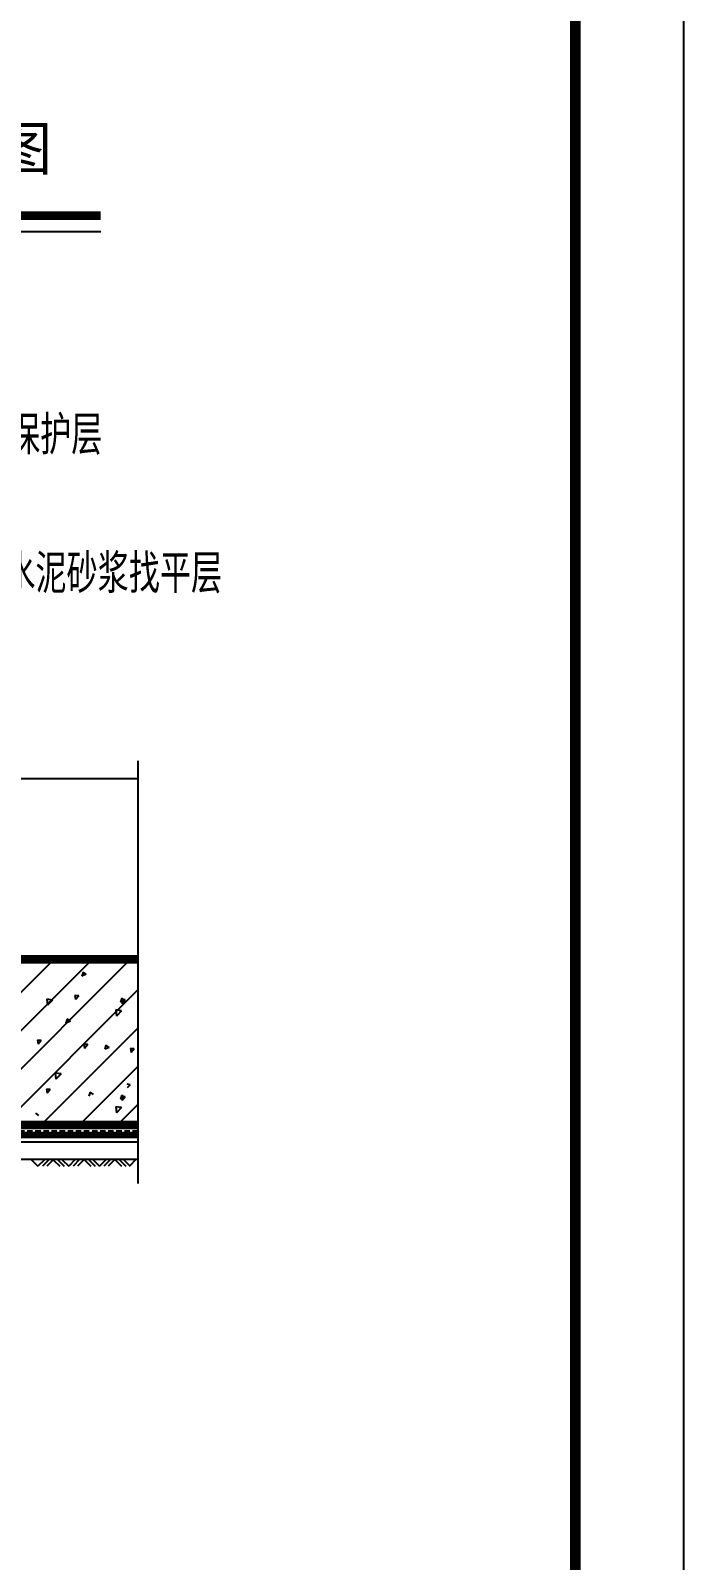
# Model space of a CAD drawing. Extents: x -542930 to 249594, y -301235 to 84515.
# Drawn here: x 234488 to 249594, y -236670 to -201279 of the extents above; entities that cross this region are included whole.
import ezdxf

# ---------------------------------------------------------------- set-up
doc = ezdxf.new("R2010")
doc.units = 0
doc.header["$LTSCALE"] = 1000
doc.header["$MEASUREMENT"] = 0
doc.linetypes.add('HIDDEN', pattern=[0.375, 0.25, -0.125])
doc.layers.get('0').update_dxf_attribs({"linetype": 'CONTINUOUS'})
for name, color, linetype in [('A-CH-TEXT', 2, 'CONTINUOUS'), ('DRAW', 7, 'CONTINUOUS'), ('HATCH', 2, 'CONTINUOUS'), ('MEM', 4, 'CONTINUOUS'), ('PL', 1, 'CONTINUOUS'), ('PUB_DIM', 3, 'CONTINUOUS'), ('TEXT', 7, 'CONTINUOUS'), ('WALL', 255, 'CONTINUOUS')]:
    doc.layers.add(name, color=color, linetype=linetype)
doc.styles.add('HZTXT', font='SimSun.ttf', dxfattribs={"height": 0.8})
doc.styles.add('HZXY', font='romans.shx', dxfattribs={"width": 0.8, "bigfont": 'hztxt.shx'})

msp = doc.modelspace()

# ---------------------------------------------------------------- linework, layer by layer
msp.add_line((217541.842, -205926.82), (236110.992, -205926.82))
at = {"const_width": 200}
msp.add_lwpolyline([(217541.842, -205563.798), (236110.992, -205563.798)], dxfattribs=at)
at = {"layer": 'DRAW', "linetype": 'HIDDEN', "ltscale": 0.5}
msp.add_line((236972.05, -226744.023), (226212.67, -226744.023), dxfattribs=at)
at = {"layer": 'DRAW'}
for p, q in [((236972.05, -226997.702), (225744.668, -226997.702)), ((225794.668, -226882.702), (236972.05, -226882.702)), ((236972.05, -227397.702), (225744.668, -227397.702))]:
    msp.add_line(p, q, dxfattribs=at)
at = {"layer": 'HATCH', "ltscale": 10}
for p, q in [((234941.704, -222852.103, 0), (231197.471, -226596.336, 0)), ((235825.587, -222852.103, 0), (232081.354, -226596.336, 0)), ((236709.471, -222852.103, 0), (232965.238, -226596.336, 0)), ((235702.456, -223060.872, 0), (235672.041, -223151.515, 0)), ((235777.097, -223111.223, 0), (235672.07, -223151.54, 0)), ((235777.097, -223111.223, 0), (235702.484, -223060.896, 0)), ((236972.05, -223473.407, 0), (233835.487, -226609.97, 0)), ((235512.902, -223602.718, 0), (235530.246, -223696.742, 0)), ((235602.588, -223610.587, 0), (235512.931, -223602.743, 0)), ((235602.588, -223610.587, 0), (235530.275, -223696.767, 0)), ((236597.816, -223664.801, 0), (236567.401, -223755.444, 0)), ((236672.458, -223715.152, 0), (236597.845, -223664.824, 0)), ((234860.532, -223686.116, 0), (234877.104, -223828.571, 0)), ((234993.966, -223706.832, 0), (234860.561, -223686.142, 0)), ((234993.966, -223706.832, 0), (234877.134, -223828.596, 0)), ((236461.394, -223934.396, 0), (236477.966, -224076.851, 0)), ((236594.828, -223955.11, 0), (236461.423, -223934.42, 0)), ((236594.828, -223955.11, 0), (236477.995, -224076.875, 0)), ((236672.458, -223715.152, 0), (236567.43, -223755.468, 0)), ((236588.792, -223696.847, 0), (236606.136, -223790.871, 0)), ((236678.478, -223704.715, 0), (236588.821, -223696.871, 0)), ((236678.478, -223704.715, 0), (236606.165, -223790.895, 0)), ((236972.05, -224357.29, 0), (234719.371, -226609.97, 0)), ((235337.482, -224148.596, 0), (235307.067, -224239.24, 0)), ((235412.124, -224198.948, 0), (235307.097, -224239.265, 0)), ((235412.124, -224198.948, 0), (235337.511, -224148.621, 0)), ((234645.138, -224636.878, 0), (234662.482, -224730.902, 0)), ((234734.825, -224644.747, 0), (234645.167, -224636.903, 0)), ((234734.825, -224644.747, 0), (234662.511, -224730.927, 0)), ((235721.028, -224731.007, 0), (235738.372, -224825.031, 0)), ((235810.715, -224738.875, 0), (235721.058, -224731.031, 0)), ((235810.715, -224738.875, 0), (235738.402, -224825.055, 0)), ((236232.842, -224752.525, 0), (236202.427, -224843.169, 0)), ((236307.485, -224802.877, 0), (236202.457, -224843.193, 0)), ((236307.485, -224802.877, 0), (236232.872, -224752.549, 0)), ((236796.918, -224825.136, 0), (236814.262, -224919.16, 0)), ((236886.605, -224833.003, 0), (236796.948, -224825.159, 0)), ((236886.606, -224833.003, 0), (236814.292, -224919.183, 0)), ((235059.399, -225395.573, 0), (235075.972, -225538.027, 0)), ((235192.835, -225416.288, 0), (235059.43, -225395.598, 0)), ((235192.835, -225416.288, 0), (235076.002, -225538.053, 0)), ((236972.05, -225241.174, 0), (235603.254, -226609.97, 0)), ((234853.264, -225765.166, 0), (234870.608, -225859.19, 0)), ((234942.952, -225773.035, 0), (234853.294, -225765.191, 0)), ((234942.952, -225773.035, 0), (234870.638, -225859.215, 0)), ((236793.696, -225664.567, 0), (236722.233, -225653.483, 0)), ((236793.696, -225664.567, 0), (236722.233, -225739.047, 0)), ((235867.868, -225840.25, 0), (235837.454, -225930.894, 0)), ((235942.512, -225890.602, 0), (235867.899, -225840.274, 0)), ((236972.05, -226125.057, 0), (236487.138, -226609.97, 0)), ((236597.816, -225905.82, 0), (236567.401, -225996.464, 0)), ((236672.458, -225956.171, 0), (236567.43, -225996.488, 0)), ((236588.792, -225937.867, 0), (236606.136, -226031.891, 0)), ((236678.478, -225945.735, 0), (236588.821, -225937.891, 0)), ((236672.458, -225956.171, 0), (236597.845, -225905.844, 0)), ((236678.478, -225945.735, 0), (236606.165, -226031.915, 0)), ((234682.178, -226374.398, 0), (234607.565, -226324.071, 0)), ((236461.394, -226175.415, 0), (236477.966, -226317.87, 0)), ((236594.828, -226196.13, 0), (236461.423, -226175.44, 0)), ((236594.828, -226196.13, 0), (236477.995, -226317.895, 0))]:
    msp.add_line(p, q, dxfattribs=at)
at = {"layer": 'HATCH'}
for p, q in [((234505.965, -227400.268, 0), (234658.855, -227551.37, 0)), ((234810.047, -227400.268, 0), (234658.945, -227553.158, 0)), ((234911.973, -227400.268, 0), (234760.871, -227553.158, 0)), ((235013.9, -227400.268, 0), (234862.798, -227553.158, 0)), ((235013.9, -227400.268, 0), (235166.79, -227551.37, 0)), ((235115.826, -227400.268, 0), (235268.716, -227551.37, 0)), ((235217.753, -227400.268, 0), (235370.643, -227551.37, 0)), ((235521.745, -227398.48, 0), (235370.643, -227551.37, 0)), ((235623.671, -227398.48, 0), (235472.57, -227551.37, 0)), ((235725.598, -227398.48, 0), (235574.496, -227551.37, 0)), ((235725.598, -227398.48, 0), (235878.488, -227549.581, 0)), ((235827.525, -227398.48, 0), (235980.415, -227549.581, 0)), ((235929.451, -227398.48, 0), (236082.341, -227549.581, 0)), ((236233.533, -227398.48, 0), (236082.431, -227551.37, 0)), ((236335.46, -227398.48, 0), (236184.358, -227551.37, 0)), ((236437.386, -227398.48, 0), (236286.285, -227551.37, 0)), ((236437.386, -227398.48, 0), (236590.276, -227549.581, 0)), ((236539.313, -227398.48, 0), (236692.203, -227549.581, 0)), ((236641.24, -227398.48, 0), (236794.13, -227549.581, 0)), ((236925.939, -227398.48, 0), (236774.837, -227551.37, 0))]:
    msp.add_line(p, q, dxfattribs=at)
at = {"layer": 'MEM'}
for p, q in [((236972.05, -226822.702, 0), (225385.514, -226822.702, 0)), ((236972.05, -226847.702, 0), (225385.642, -226847.702, 0)), ((225406.602, -226797.702), (236972.05, -226797.702)), ((226200.888, -226772.702, 0), (236972.05, -226772.702, 0)), ((225406.934, -226872.702, 0), (236972.05, -226872.702, 0))]:
    msp.add_line(p, q, dxfattribs=at)
at = {"layer": 'PL', "ltscale": 10}
for p, q in [((232244.668, -222838.469, 0), (236972.05, -222838.469, 0)), ((236972.05, -226582.702, 0), (225744.668, -226582.702, 0))]:
    msp.add_line(p, q, dxfattribs=at)
at = {"layer": 'PUB_DIM'}
for p, q in [((236972.05, -218172.931), (236972.05, -227954.549)), ((213061.201, -218584.071), (236972.05, -218584.071))]:
    msp.add_line(p, q, dxfattribs=at)
at = {"layer": 'TEXT'}
msp.add_lwpolyline([(-122155.993, -301235.058), (-122155.993, -90985.058), (249594.007, -90985.058), (249594.007, -301235.058)], close=True, dxfattribs=at)
at = {"layer": 'TEXT', "const_width": 250}
msp.add_lwpolyline([(-115905.993, -298735.058), (247094.007, -298735.058), (247094.007, -93485.058), (-115905.993, -93485.058)], close=True, dxfattribs=at)
at = {"layer": 'WALL', "color": 54, "const_width": 200, "elevation": 0}
for points in [[(236972.05, -222763.469), (232244.668, -222763.469)], [(225744.668, -226597.702), (236972.05, -226597.702)]]:
    msp.add_lwpolyline(points, dxfattribs=at)

# ---------------------------------------------------------------- texts
at = {"layer": 'A-CH-TEXT', "color": 7, "style": 'HZXY', "width": 0.8}
for s, p in [('30厚C20细石砼保护层', (227991.874, -211085.842, 0)), ('20mm厚1: 3水泥砂浆找平层', (228037.673, -214292.687, 0))]:
    msp.add_text(s, height=900, dxfattribs=at).set_placement(p)
at = {"layer": 'TEXT', "style": 'HZTXT'}
msp.add_text('地坪变形缝防水节点大样图', height=1000, dxfattribs=at).set_placement((218624.407, -204502.248, 0))

doc.saveas('drawing.dxf')
